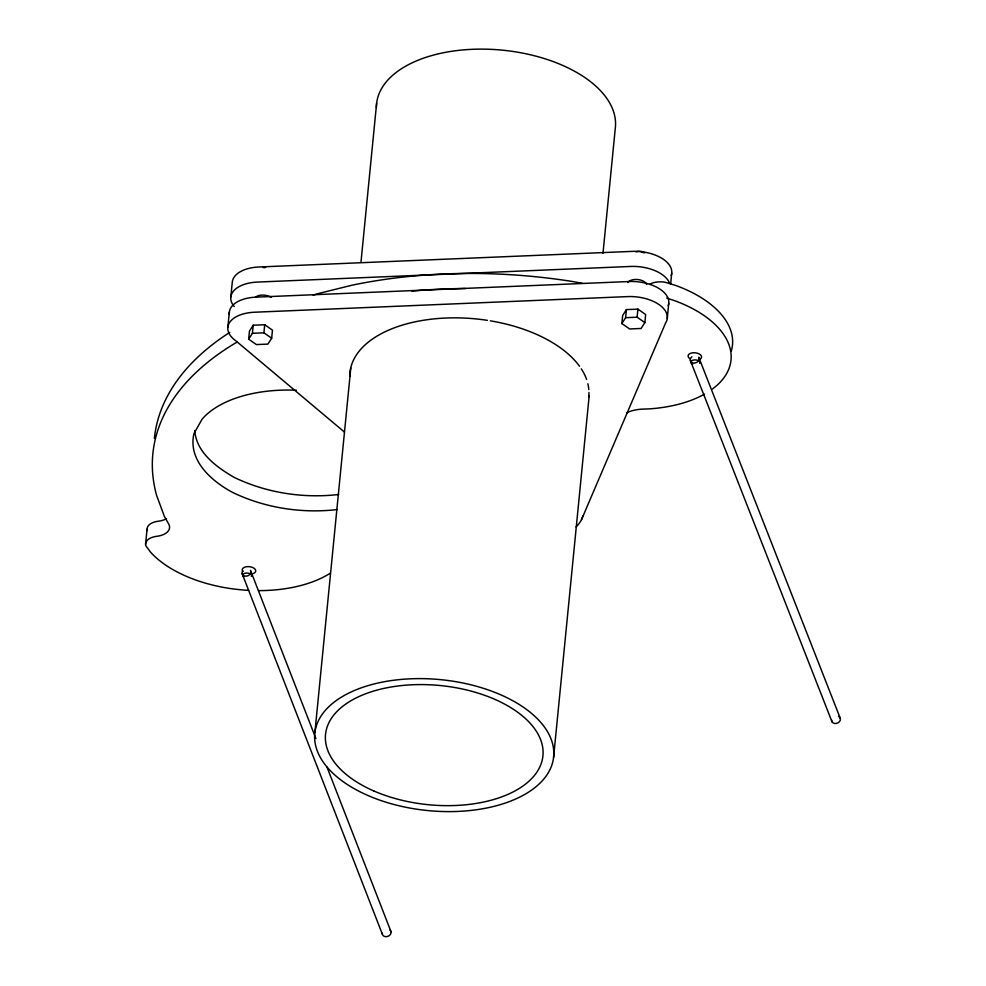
<?xml version="1.0" encoding="UTF-8"?>
<svg xmlns="http://www.w3.org/2000/svg" width="986" height="986" viewBox="0 0 986 986"><rect width="100%" height="100%" fill="white"/><g stroke="black" fill="none" stroke-linecap="round" stroke-linejoin="round"><path stroke-width="1.48" d="M194.784 430.488C196.189 452.475 216.563 467.13 234.113 477.36C266.442 492.926 303.072 498.571 338.666 494.504M145.571 544.272L147.062 529.199M227.852 327.179L229.344 312.094M230.823 297.02L232.314 281.947A33.29 18.241 5.6 0 1 258.899 266.996L632.1 251.381A33.29 18.241 5.6 0 1 671.158 275.562M248.657 339.184L249.458 331.099L253.217 325.232L264.716 324.739L272.469 330.137L271.668 338.223L267.909 344.102L256.409 344.582L248.657 339.184L252.416 333.305L253.217 325.232M271.668 338.223L263.928 332.824L264.716 324.739M360.999 262.017L376.64 103.197M314.879 732.709L350.794 368.012M602.988 253.266L615.313 128.044A119.984 65.766 5.6 0 0 499.742 49.916A119.984 65.766 5.6 0 0 376.393 107.474M553.565 757.556A119.984 65.766 5.6 0 0 381.188 682.337A119.984 65.766 5.6 0 0 367.914 795.492A119.984 65.766 5.6 0 0 553.565 757.556L589.172 395.928M621.858 323.568L622.659 315.483L626.406 309.604L637.917 309.123L645.657 314.522L644.869 322.595L641.11 328.474L629.61 328.954L621.858 323.568L625.617 317.689L626.406 309.604M644.869 322.595L637.116 317.209L637.917 309.123M667.263 318.453L668.742 303.368M670.677 283.771L671.712 273.221M576.083 526.968A72.446 39.711 5.6 0 0 581.543 519.573L583.133 515.604M581.543 519.573L665.587 323.026A33.29 18.241 5.6 0 0 627.638 296.601L254.45 312.229A33.29 18.241 5.6 0 0 236.048 340.996L344.447 432.065M337.175 509.577C301.593 513.644 264.963 508 232.634 492.433C211.374 481.057 187.821 460.4 193.934 433.618L202.13 419.124A109.199 59.863 5.6 0 1 296.318 390.222M252.416 333.305L263.928 332.824M625.617 317.689L637.116 317.209M582.48 283.376L572.422 281.491A362.232 198.556 5.6 0 0 351.94 285.225L319.156 293.347A362.232 198.556 5.6 0 0 313.154 295.122M666.696 298.068L674.535 300.644A107.967 59.185 5.6 0 1 712.459 389.002M699.074 358.078L840.368 718.548M690.36 360.494L832.024 721.838M250.826 571.214L315.914 738.588M327.044 767.207L391.023 931.733M242.125 573.605L382.321 934.136M690.336 358.966A6.791 3.722 5.6 0 1 689.781 353.654A6.791 3.722 5.6 0 1 699.333 354.011A6.791 3.722 5.6 0 1 699.887 359.323M242.901 571.609A6.791 3.722 5.6 0 1 245.97 566.814A6.791 3.722 5.6 0 1 255.041 569.132A6.791 3.722 5.6 0 1 251.972 573.926M704.411 394.178A107.967 59.185 5.6 0 1 649.071 408.894L642.872 409.116A30.406 16.663 5.6 0 0 626.48 412.937M237.306 341.932A362.232 198.556 5.6 0 0 156.589 495.329L164.329 516.27L168.742 524.133A19.054 10.439 5.6 0 1 157.304 536.236A16.774 9.194 5.6 0 0 145.755 545.591L150.451 552.049A107.967 59.185 5.6 0 0 248.669 590.355M411.901 291.116A362.232 198.556 5.6 0 1 465.466 288.528M330.236 573.223A107.967 59.185 5.6 0 1 258.492 590.626M166.523 518.698A19.054 10.439 5.6 0 1 158.795 521.163A16.774 9.194 5.6 0 0 147.234 530.517M154.371 438.4A362.232 198.556 5.6 0 1 229.75 332.393M649.959 284.104A16.774 9.194 5.6 0 1 664.909 282.181L676.014 285.57A107.967 59.185 5.6 0 1 731.292 351.041M692.727 364.13A4.523 2.379 2.8 0 1 691.482 360.938A4.523 2.379 2.8 0 1 697.336 360.223A4.523 2.379 2.8 0 1 699.604 363.292M838.544 716.366A4.523 3.648 -21.4 0 1 837.903 722.898A4.523 3.648 -21.4 0 1 831.617 719.99M698.717 357.191A4.523 3.648 -21.4 0 1 696.942 362.232A4.523 3.648 -21.4 0 1 691.1 361.887A4.523 3.648 -21.4 0 1 691.864 356.784M243.616 576.798A4.523 2.379 2.8 0 1 246.401 573.051A4.523 2.379 2.8 0 1 251.344 576.416M390.049 930.106A4.523 3.648 -21.2 0 1 388.016 936.318A4.523 3.648 -21.2 0 1 382.26 933.163M250.481 570.327A4.523 3.648 -21.2 0 1 246.106 576.181A4.523 3.648 -21.2 0 1 242.839 570.721M642.169 252.256A6.791 3.722 5.6 0 1 643.759 252.798M636.044 251.886A6.162 3.377 5.6 0 1 644.708 252.786M262.843 267.502A6.162 3.377 5.6 0 1 265.69 266.923M263.804 267.711A6.791 3.722 5.6 0 1 265.481 267.514M234.2 306.547A33.29 18.241 5.6 0 1 257.42 282.07L630.609 266.454A33.29 18.241 5.6 0 1 669.654 283.487M349.771 376.208A119.984 65.766 5.6 0 1 487.355 320.339M490.313 320.82A119.984 65.766 5.6 0 1 579.521 366.25M581.309 368.85A119.984 65.766 5.6 0 1 586.608 379.437M587.89 383.776A119.984 65.766 5.6 0 1 588.815 389.593M588.938 392.49A119.984 65.766 5.6 0 1 588.691 396.779M229.344 314.497A33.29 18.241 5.6 0 1 255.929 297.143L629.13 281.528A33.29 18.241 5.6 0 1 668.188 305.709M627.897 282.501A9.786 5.361 5.6 0 1 637.757 279.531A9.786 5.361 5.6 0 1 646.68 284.449M255.818 296.934A9.786 5.361 5.6 0 1 271.249 297.427M373.867 790.982A109.224 59.875 5.6 0 0 542.867 756.447A109.224 59.875 5.6 0 0 385.945 687.969A109.224 59.875 5.6 0 0 373.867 790.982"/></g></svg>
